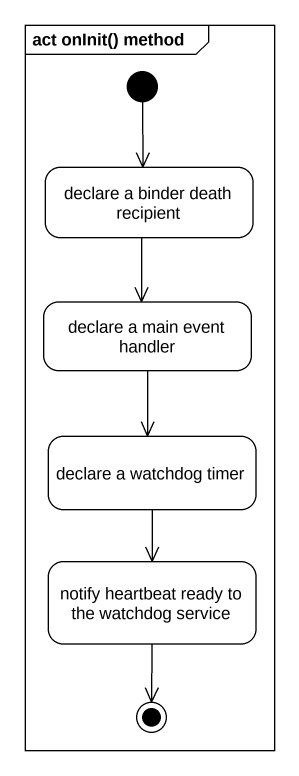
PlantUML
@startuml
mainframe act onInit() method
hide empty description
state "declare a binder death recipient" as declare_a_binder_death
state "declare a main event handler" as declare_a_main_event_handler
state "declare a watchdog timer" as declare_a_watchdog_timer
state "notify heartbeat ready to the watchdog service" as notify_heartbeat_ready_to
[*] --> declare_a_binder_death
declare_a_binder_death --> declare_a_main_event_handler
declare_a_main_event_handler --> declare_a_watchdog_timer
declare_a_watchdog_timer --> notify_heartbeat_ready_to
notify_heartbeat_ready_to --> [*]
@enduml
